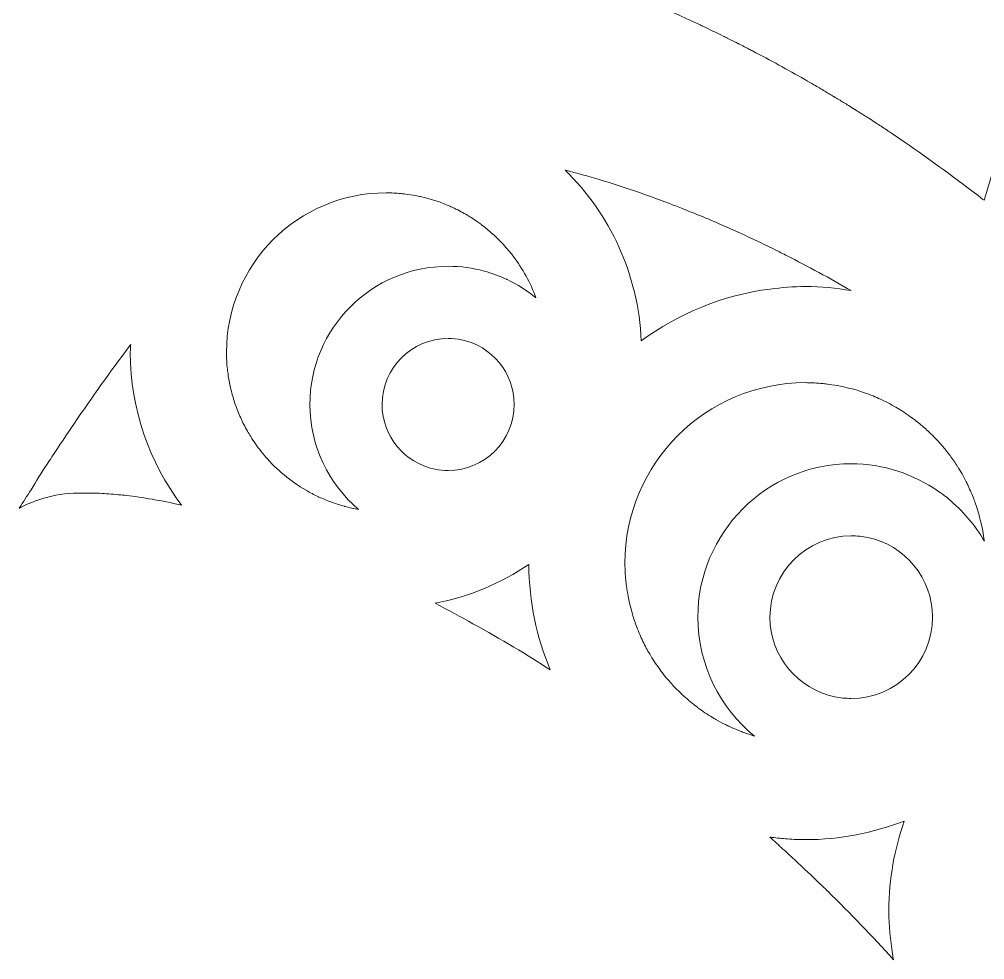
# Model space of a CAD drawing. Header units: millimetres. Extents: x -416 to 1516, y -417 to 43.
# Drawn here: x 893.81 to 913.89, y -234.23 to -214.67 of the extents above; entities that cross this region are included whole.
import ezdxf

# ---------------------------------------------------------------- set-up
doc = ezdxf.new("R2010")
doc.units = ezdxf.units.MM
doc.header["$MEASUREMENT"] = 0
doc.layers.add('Layer 2', color=7, linetype='Continuous')

msp = doc.modelspace()

# ---------------------------------------------------------------- linework, layer by layer
at = {"layer": 'Layer 2', "lineweight": 0}
for points, knots in [([(913.873, -218.431), (913.866, -218.426), (913.858, -218.42), (913.85, -218.414), (913.309, -217.998), (912.762, -217.598), (912.212, -217.216), (912.205, -217.212), (912.197, -217.207), (912.19, -217.202), (912.112, -217.148), (912.029, -217.092), (911.948, -217.037), (911.918, -217.017), (911.889, -216.997), (911.858, -216.977), (911.854, -216.974), (911.848, -216.97), (911.844, -216.967), (911.771, -216.919), (911.696, -216.87), (911.62, -216.821), (911.613, -216.816), (911.605, -216.811), (911.598, -216.806), (911.553, -216.777), (911.508, -216.747), (911.462, -216.718), (911.449, -216.709), (911.434, -216.7), (911.421, -216.692), (911.348, -216.645), (911.274, -216.598), (911.199, -216.551), (911.194, -216.548), (911.19, -216.546), (911.185, -216.543), (911.141, -216.515), (911.097, -216.488), (911.052, -216.46), (911.019, -216.44), (910.985, -216.419), (910.952, -216.399), (910.885, -216.358), (910.819, -216.317), (910.751, -216.276), (910.749, -216.275), (910.747, -216.273), (910.744, -216.272), (910.713, -216.253), (910.681, -216.234), (910.649, -216.215), (910.634, -216.206), (910.618, -216.197), (910.603, -216.188), (910.589, -216.18), (910.575, -216.171), (910.56, -216.163), (910.485, -216.118), (910.411, -216.074), (910.334, -216.03), (910.277, -215.996), (910.218, -215.963), (910.16, -215.93), (910.158, -215.928), (910.155, -215.927), (910.153, -215.925), (910.149, -215.923), (910.146, -215.921), (910.142, -215.919), (909.792, -215.719), (909.429, -215.521), (909.056, -215.326), (909.043, -215.319), (909.03, -215.312), (909.016, -215.305), (908.988, -215.29), (908.959, -215.275), (908.93, -215.26), (908.88, -215.234), (908.829, -215.209), (908.778, -215.183), (908.752, -215.17), (908.726, -215.157), (908.701, -215.144), (908.644, -215.115), (908.587, -215.086), (908.53, -215.058), (908.529, -215.057), (908.528, -215.057), (908.527, -215.056), (908.501, -215.043), (908.475, -215.03), (908.449, -215.018), (908.306, -214.947), (908.161, -214.877), (908.016, -214.808), (908.013, -214.807), (908.01, -214.805), (908.007, -214.804), (907.996, -214.799), (907.985, -214.793), (907.975, -214.788), (907.973, -214.788), (907.972, -214.787), (907.97, -214.786), (907.223, -214.434), (906.456, -214.116), (905.697, -213.852), (905.661, -213.839), (905.625, -213.825), (905.589, -213.813), (905.582, -213.811), (905.575, -213.808), (905.569, -213.806), (905.427, -213.758), (905.287, -213.712), (905.146, -213.668), (905.129, -213.663), (905.112, -213.656), (905.094, -213.651), (905.094, -213.651), (917.058, -207.853), (917.058, -207.853), (917.058, -207.853), (913.873, -218.431), (913.873, -218.431)], [0, 0, 0, 0, 1, 1, 1, 2, 2, 2, 3, 3, 3, 4, 4, 4, 5, 5, 5, 6, 6, 6, 7, 7, 7, 8, 8, 8, 9, 9, 9, 10, 10, 10, 11, 11, 11, 12, 12, 12, 13, 13, 13, 14, 14, 14, 15, 15, 15, 16, 16, 16, 17, 17, 17, 18, 18, 18, 19, 19, 19, 20, 20, 20, 21, 21, 21, 22, 22, 22, 23, 23, 23, 24, 24, 24, 25, 25, 25, 26, 26, 26, 27, 27, 27, 28, 28, 28, 29, 29, 29, 30, 30, 30, 31, 31, 31, 32, 32, 32, 33, 33, 33, 34, 34, 34, 35, 35, 35, 36, 36, 36, 37, 37, 37, 38, 38, 38, 39, 39, 39, 40, 40, 40, 41, 41, 41, 42, 42, 42, 42]), ([(905.159, -217.804), (905.401, -217.866), (905.643, -217.934), (905.886, -218.007), (906.333, -218.142), (906.782, -218.296), (907.23, -218.464), (907.267, -218.478), (907.305, -218.491), (907.342, -218.505), (907.432, -218.539), (907.521, -218.577), (907.61, -218.612), (907.764, -218.673), (907.918, -218.733), (908.072, -218.797), (908.112, -218.814), (908.151, -218.83), (908.191, -218.847), (908.401, -218.936), (908.611, -219.03), (908.821, -219.126), (908.882, -219.154), (908.944, -219.183), (909.005, -219.212), (909.209, -219.308), (909.413, -219.405), (909.616, -219.507), (909.659, -219.528), (909.701, -219.551), (909.745, -219.573), (909.75, -219.576), (909.755, -219.579), (909.761, -219.581), (910.213, -219.811), (910.664, -220.054), (911.111, -220.313), (910.8, -220.261), (910.482, -220.227), (910.157, -220.227), (909.908, -220.227), (909.664, -220.248), (909.424, -220.279), (908.43, -220.408), (907.514, -220.789), (906.744, -221.359), (906.682, -219.97), (906.09, -218.717), (905.159, -217.804)], [0, 0, 0, 0, 1, 1, 1, 2, 2, 2, 3, 3, 3, 4, 4, 4, 5, 5, 5, 6, 6, 6, 7, 7, 7, 8, 8, 8, 9, 9, 9, 10, 10, 10, 11, 11, 11, 12, 12, 12, 13, 13, 13, 14, 14, 14, 15, 15, 15, 16, 16, 16, 16]), ([(900.864, -224.865), (900.77, -224.849), (900.678, -224.828), (900.588, -224.804), (900.581, -224.802), (900.575, -224.801), (900.569, -224.799), (900.481, -224.775), (900.395, -224.748), (900.311, -224.717), (900.302, -224.714), (900.294, -224.711), (900.286, -224.708), (900.202, -224.677), (900.12, -224.643), (900.04, -224.606), (900.032, -224.603), (900.025, -224.599), (900.018, -224.595), (899.936, -224.557), (899.857, -224.516), (899.779, -224.471), (899.776, -224.469), (899.774, -224.467), (899.771, -224.466), (899.45, -224.279), (899.163, -224.039), (898.921, -223.76), (898.915, -223.753), (898.909, -223.747), (898.904, -223.74), (898.86, -223.688), (898.819, -223.634), (898.778, -223.58), (898.758, -223.552), (898.737, -223.526), (898.717, -223.498), (898.683, -223.449), (898.652, -223.399), (898.62, -223.349), (898.597, -223.312), (898.574, -223.276), (898.553, -223.238), (898.526, -223.191), (898.501, -223.143), (898.476, -223.094), (898.454, -223.05), (898.432, -223.007), (898.412, -222.962), (898.391, -222.915), (898.371, -222.868), (898.352, -222.82), (898.332, -222.771), (898.314, -222.721), (898.297, -222.671), (898.281, -222.625), (898.265, -222.579), (898.252, -222.532), (898.236, -222.477), (898.222, -222.421), (898.209, -222.365), (898.198, -222.32), (898.187, -222.276), (898.178, -222.23), (898.165, -222.167), (898.157, -222.102), (898.148, -222.038), (898.143, -221.998), (898.136, -221.958), (898.132, -221.918), (898.123, -221.824), (898.118, -221.729), (898.117, -221.634), (898.117, -221.622), (898.116, -221.61), (898.116, -221.598), (898.116, -219.767), (899.605, -218.277), (901.436, -218.277), (901.54, -218.277), (901.642, -218.284), (901.744, -218.293), (901.776, -218.296), (901.807, -218.301), (901.839, -218.304), (901.909, -218.313), (901.979, -218.323), (902.047, -218.336), (902.067, -218.34), (902.086, -218.344), (902.105, -218.348), (902.121, -218.351), (902.136, -218.354), (902.152, -218.357), (902.22, -218.372), (902.287, -218.39), (902.353, -218.409), (902.383, -218.418), (902.414, -218.425), (902.444, -218.435), (902.533, -218.463), (902.621, -218.496), (902.707, -218.531), (902.742, -218.546), (902.776, -218.563), (902.81, -218.579), (902.862, -218.603), (902.914, -218.627), (902.965, -218.653), (903.007, -218.676), (903.05, -218.7), (903.091, -218.724), (903.13, -218.746), (903.168, -218.769), (903.206, -218.793), (903.251, -218.822), (903.296, -218.851), (903.34, -218.882), (903.366, -218.9), (903.392, -218.921), (903.418, -218.94), (903.419, -218.941), (903.42, -218.941), (903.42, -218.942), (903.5, -219.002), (903.577, -219.066), (903.652, -219.133), (903.66, -219.14), (903.667, -219.147), (903.675, -219.154), (903.749, -219.222), (903.821, -219.293), (903.889, -219.368), (903.89, -219.369), (903.891, -219.37), (903.892, -219.371), (903.902, -219.382), (903.912, -219.393), (903.922, -219.405), (903.972, -219.461), (904.02, -219.519), (904.066, -219.578), (904.07, -219.584), (904.075, -219.59), (904.079, -219.596), (904.079, -219.597), (904.08, -219.598), (904.08, -219.598), (904.277, -219.858), (904.437, -220.148), (904.551, -220.459), (904.551, -220.46), (904.552, -220.462), (904.552, -220.463), (904.369, -220.312), (904.167, -220.184), (903.951, -220.081), (903.947, -220.079), (903.943, -220.077), (903.939, -220.075), (903.791, -220.006), (903.637, -219.949), (903.477, -219.906), (903.238, -219.841), (902.986, -219.806), (902.726, -219.806), (901.141, -219.806), (899.852, -221.095), (899.852, -222.68), (899.852, -223.555), (900.246, -224.338), (900.864, -224.865)], [0, 0, 0, 0, 1, 1, 1, 2, 2, 2, 3, 3, 3, 4, 4, 4, 5, 5, 5, 6, 6, 6, 7, 7, 7, 8, 8, 8, 9, 9, 9, 10, 10, 10, 11, 11, 11, 12, 12, 12, 13, 13, 13, 14, 14, 14, 15, 15, 15, 16, 16, 16, 17, 17, 17, 18, 18, 18, 19, 19, 19, 20, 20, 20, 21, 21, 21, 22, 22, 22, 23, 23, 23, 24, 24, 24, 25, 25, 25, 26, 26, 26, 27, 27, 27, 28, 28, 28, 29, 29, 29, 30, 30, 30, 31, 31, 31, 32, 32, 32, 33, 33, 33, 34, 34, 34, 35, 35, 35, 36, 36, 36, 37, 37, 37, 38, 38, 38, 39, 39, 39, 40, 40, 40, 41, 41, 41, 42, 42, 42, 43, 43, 43, 44, 44, 44, 45, 45, 45, 46, 46, 46, 47, 47, 47, 48, 48, 48, 49, 49, 49, 50, 50, 50, 51, 51, 51, 52, 52, 52, 53, 53, 53, 54, 54, 54, 55, 55, 55, 56, 56, 56, 57, 57, 57, 57]), ([(897.178, -224.773), (897.17, -224.772), (897.163, -224.771), (897.156, -224.769), (896.965, -224.726), (896.777, -224.688), (896.591, -224.656), (896.584, -224.654), (896.576, -224.653), (896.569, -224.652), (896.569, -224.652), (896.569, -224.652), (896.569, -224.652), (896.569, -224.652), (896.569, -224.652), (896.568, -224.652), (896.568, -224.652), (896.568, -224.652), (896.568, -224.652), (896.386, -224.621), (896.206, -224.593), (896.03, -224.573), (895.979, -224.567), (895.93, -224.565), (895.879, -224.56), (895.879, -224.56), (895.879, -224.56), (895.879, -224.56), (895.875, -224.56), (895.872, -224.559), (895.868, -224.559), (895.868, -224.559), (895.868, -224.559), (895.868, -224.559), (895.868, -224.559), (895.868, -224.559), (895.868, -224.559), (895.737, -224.547), (895.605, -224.533), (895.477, -224.527), (895.385, -224.523), (895.298, -224.527), (895.208, -224.526), (895.208, -224.526), (895.207, -224.526), (895.207, -224.526), (895.116, -224.525), (895.022, -224.521), (894.934, -224.525), (894.934, -224.525), (894.933, -224.525), (894.933, -224.525), (894.933, -224.525), (894.932, -224.525), (894.932, -224.525), (894.678, -224.535), (894.449, -224.583), (894.237, -224.655), (894.206, -224.665), (894.175, -224.676), (894.146, -224.687), (894.029, -224.731), (893.915, -224.781), (893.809, -224.84), (893.808, -224.84), (893.808, -224.84), (893.808, -224.84), (893.887, -224.71), (893.97, -224.583), (894.051, -224.454), (894.162, -224.277), (894.271, -224.1), (894.384, -223.925), (894.418, -223.873), (894.453, -223.822), (894.487, -223.771), (894.64, -223.536), (894.795, -223.303), (894.952, -223.072), (895.32, -222.532), (895.7, -222.001), (896.09, -221.477), (896.093, -221.473), (896.096, -221.469), (896.099, -221.465), (896.107, -221.454), (896.116, -221.442), (896.124, -221.43), (896.122, -221.486), (896.116, -221.54), (896.116, -221.596), (896.116, -221.597), (896.116, -221.597), (896.116, -221.598), (896.116, -221.598), (896.116, -221.598), (896.116, -221.598), (896.116, -222.789), (896.514, -223.886), (897.178, -224.773)], [0, 0, 0, 0, 1, 1, 1, 2, 2, 2, 3, 3, 3, 4, 4, 4, 5, 5, 5, 6, 6, 6, 7, 7, 7, 8, 8, 8, 9, 9, 9, 10, 10, 10, 11, 11, 11, 12, 12, 12, 13, 13, 13, 14, 14, 14, 15, 15, 15, 16, 16, 16, 17, 17, 17, 18, 18, 18, 19, 19, 19, 20, 20, 20, 21, 21, 21, 22, 22, 22, 23, 23, 23, 24, 24, 24, 25, 25, 25, 26, 26, 26, 27, 27, 27, 28, 28, 28, 29, 29, 29, 30, 30, 30, 31, 31, 31, 32, 32, 32, 33, 33, 33, 33]), ([(902.726, -221.306), (902.82, -221.306), (902.913, -221.316), (903.002, -221.334), (903.628, -221.463), (904.1, -222.017), (904.1, -222.68), (904.1, -223.438), (903.483, -224.054), (902.726, -224.054), (902.631, -224.054), (902.539, -224.044), (902.449, -224.026), (901.824, -223.898), (901.352, -223.343), (901.352, -222.68), (901.352, -221.923), (901.968, -221.306), (902.726, -221.306)], [0, 0, 0, 0, 1, 1, 1, 2, 2, 2, 3, 3, 3, 4, 4, 4, 5, 5, 5, 6, 6, 6, 6]), ([(911.111, -223.914), (909.352, -223.914), (907.92, -225.346), (907.92, -227.105), (907.92, -228.103), (908.381, -228.995), (909.101, -229.58), (909.023, -229.557), (908.946, -229.53), (908.87, -229.502), (908.843, -229.492), (908.816, -229.483), (908.789, -229.473), (908.776, -229.467), (908.763, -229.461), (908.75, -229.456), (908.693, -229.432), (908.636, -229.408), (908.58, -229.382), (908.551, -229.369), (908.522, -229.354), (908.493, -229.34), (908.425, -229.307), (908.359, -229.272), (908.294, -229.235), (908.268, -229.22), (908.243, -229.204), (908.218, -229.189), (908.117, -229.127), (908.018, -229.06), (907.923, -228.99), (907.917, -228.985), (907.91, -228.98), (907.903, -228.974), (907.809, -228.903), (907.718, -228.829), (907.631, -228.749), (907.604, -228.724), (907.576, -228.701), (907.55, -228.675), (907.504, -228.631), (907.46, -228.584), (907.417, -228.538), (907.385, -228.503), (907.353, -228.469), (907.322, -228.433), (907.283, -228.388), (907.245, -228.342), (907.208, -228.295), (907.175, -228.254), (907.144, -228.212), (907.113, -228.169), (907.081, -228.124), (907.048, -228.078), (907.017, -228.032), (906.982, -227.979), (906.95, -227.924), (906.918, -227.869), (906.895, -227.83), (906.87, -227.791), (906.848, -227.75), (906.798, -227.657), (906.752, -227.561), (906.71, -227.464), (906.693, -227.426), (906.68, -227.386), (906.665, -227.348), (906.638, -227.281), (906.613, -227.214), (906.59, -227.146), (906.576, -227.102), (906.564, -227.058), (906.551, -227.013), (906.532, -226.946), (906.514, -226.879), (906.499, -226.811), (906.489, -226.766), (906.479, -226.722), (906.47, -226.676), (906.457, -226.603), (906.446, -226.528), (906.436, -226.453), (906.431, -226.413), (906.425, -226.373), (906.421, -226.332), (906.411, -226.223), (906.405, -226.113), (906.404, -226.002), (906.404, -225.995), (906.403, -225.988), (906.403, -225.981), (906.403, -223.911), (908.087, -222.227), (910.157, -222.227), (910.281, -222.227), (910.405, -222.234), (910.526, -222.246), (910.546, -222.248), (910.564, -222.252), (910.583, -222.254), (910.605, -222.257), (910.626, -222.26), (910.647, -222.263), (910.727, -222.273), (910.807, -222.284), (910.885, -222.299), (910.934, -222.309), (910.981, -222.322), (911.028, -222.333), (911.097, -222.35), (911.165, -222.366), (911.232, -222.386), (911.283, -222.401), (911.333, -222.42), (911.384, -222.437), (911.444, -222.458), (911.505, -222.479), (911.564, -222.503), (911.616, -222.525), (911.667, -222.548), (911.718, -222.572), (911.773, -222.597), (911.826, -222.622), (911.879, -222.649), (911.932, -222.677), (911.984, -222.706), (912.035, -222.736), (912.083, -222.764), (912.13, -222.792), (912.177, -222.822), (912.229, -222.856), (912.281, -222.891), (912.332, -222.928), (912.374, -222.957), (912.414, -222.988), (912.454, -223.019), (912.492, -223.049), (912.529, -223.079), (912.566, -223.11), (912.58, -223.122), (912.595, -223.133), (912.609, -223.145), (912.643, -223.175), (912.677, -223.206), (912.71, -223.237), (912.749, -223.274), (912.788, -223.312), (912.826, -223.351), (912.838, -223.363), (912.851, -223.374), (912.863, -223.387), (912.89, -223.415), (912.915, -223.444), (912.941, -223.473), (912.994, -223.531), (913.045, -223.589), (913.094, -223.651), (913.112, -223.673), (913.128, -223.696), (913.145, -223.719), (913.198, -223.789), (913.25, -223.86), (913.299, -223.933), (913.305, -223.942), (913.31, -223.952), (913.315, -223.961), (913.316, -223.962), (913.317, -223.963), (913.317, -223.964), (913.385, -224.07), (913.446, -224.18), (913.503, -224.293), (913.517, -224.32), (913.529, -224.347), (913.542, -224.375), (913.584, -224.463), (913.623, -224.553), (913.658, -224.646), (913.671, -224.68), (913.684, -224.715), (913.697, -224.75), (913.728, -224.841), (913.756, -224.934), (913.781, -225.028), (913.79, -225.062), (913.8, -225.095), (913.808, -225.129), (913.837, -225.253), (913.86, -225.379), (913.877, -225.507), (913.877, -225.512), (913.879, -225.517), (913.879, -225.522), (913.879, -225.523), (913.88, -225.524), (913.88, -225.525), (913.686, -225.186), (913.429, -224.89), (913.13, -224.643), (913.111, -224.627), (913.094, -224.608), (913.074, -224.593), (913.026, -224.555), (912.973, -224.524), (912.923, -224.489), (912.408, -224.13), (911.786, -223.914), (911.111, -223.914)], [0, 0, 0, 0, 1, 1, 1, 2, 2, 2, 3, 3, 3, 4, 4, 4, 5, 5, 5, 6, 6, 6, 7, 7, 7, 8, 8, 8, 9, 9, 9, 10, 10, 10, 11, 11, 11, 12, 12, 12, 13, 13, 13, 14, 14, 14, 15, 15, 15, 16, 16, 16, 17, 17, 17, 18, 18, 18, 19, 19, 19, 20, 20, 20, 21, 21, 21, 22, 22, 22, 23, 23, 23, 24, 24, 24, 25, 25, 25, 26, 26, 26, 27, 27, 27, 28, 28, 28, 29, 29, 29, 30, 30, 30, 31, 31, 31, 32, 32, 32, 33, 33, 33, 34, 34, 34, 35, 35, 35, 36, 36, 36, 37, 37, 37, 38, 38, 38, 39, 39, 39, 40, 40, 40, 41, 41, 41, 42, 42, 42, 43, 43, 43, 44, 44, 44, 45, 45, 45, 46, 46, 46, 47, 47, 47, 48, 48, 48, 49, 49, 49, 50, 50, 50, 51, 51, 51, 52, 52, 52, 53, 53, 53, 54, 54, 54, 55, 55, 55, 56, 56, 56, 57, 57, 57, 58, 58, 58, 59, 59, 59, 60, 60, 60, 61, 61, 61, 62, 62, 62, 63, 63, 63, 64, 64, 64, 65, 65, 65, 66, 66, 66, 67, 67, 67, 68, 68, 68, 69, 69, 69, 69]), ([(911.111, -228.796), (910.995, -228.796), (910.881, -228.784), (910.771, -228.762), (910.001, -228.604), (909.42, -227.921), (909.42, -227.105), (909.42, -226.173), (910.179, -225.414), (911.111, -225.414), (911.228, -225.414), (911.342, -225.426), (911.452, -225.448), (912.221, -225.606), (912.802, -226.289), (912.802, -227.105), (912.802, -228.038), (912.044, -228.796), (911.111, -228.796)], [0, 0, 0, 0, 1, 1, 1, 2, 2, 2, 3, 3, 3, 4, 4, 4, 5, 5, 5, 6, 6, 6, 6]), ([(904.405, -226.01), (904.409, -226.786), (904.566, -227.525), (904.85, -228.2), (904.379, -227.894), (903.834, -227.568), (903.243, -227.241), (902.989, -227.099), (902.728, -226.958), (902.457, -226.817), (903.166, -226.679), (903.826, -226.401), (904.405, -226.01)], [0, 0, 0, 0, 1, 1, 1, 2, 2, 2, 3, 3, 3, 4, 4, 4, 4]), ([(911.892, -233.227), (911.893, -233.528), (911.924, -233.822), (911.97, -234.111), (911.976, -234.151), (911.98, -234.192), (911.987, -234.231), (911.549, -233.743), (911.092, -233.27), (910.621, -232.808), (910.621, -232.808), (910.615, -232.802), (910.615, -232.802), (910.613, -232.8), (910.611, -232.798), (910.609, -232.796), (910.59, -232.777), (910.569, -232.758), (910.55, -232.739), (910.4, -232.593), (910.249, -232.449), (910.096, -232.306), (910.095, -232.305), (910.094, -232.304), (910.094, -232.303), (910.09, -232.3), (910.087, -232.297), (910.084, -232.294), (910.001, -232.216), (909.918, -232.139), (909.835, -232.063), (909.835, -232.063), (909.834, -232.062), (909.834, -232.062), (909.815, -232.044), (909.796, -232.027), (909.778, -232.01), (909.748, -231.982), (909.718, -231.956), (909.688, -231.929), (909.598, -231.846), (909.509, -231.762), (909.417, -231.681), (909.423, -231.681), (909.428, -231.682), (909.434, -231.682), (909.444, -231.684), (909.454, -231.684), (909.464, -231.686), (909.57, -231.699), (909.676, -231.711), (909.783, -231.719), (909.783, -231.719), (909.783, -231.719), (909.784, -231.719), (909.907, -231.728), (910.031, -231.734), (910.157, -231.734), (910.157, -231.734), (910.157, -231.734), (910.157, -231.734), (910.157, -231.734), (910.157, -231.734), (910.157, -231.734), (910.881, -231.734), (911.572, -231.594), (912.21, -231.348), (912.01, -231.929), (911.896, -232.55), (911.893, -233.197), (911.893, -233.205), (911.892, -233.212), (911.892, -233.22), (911.892, -233.22), (911.892, -233.22), (911.892, -233.22), (911.892, -233.222), (911.892, -233.224), (911.892, -233.227)], [0, 0, 0, 0, 1, 1, 1, 2, 2, 2, 3, 3, 3, 4, 4, 4, 5, 5, 5, 6, 6, 6, 7, 7, 7, 8, 8, 8, 9, 9, 9, 10, 10, 10, 11, 11, 11, 12, 12, 12, 13, 13, 13, 14, 14, 14, 15, 15, 15, 16, 16, 16, 17, 17, 17, 18, 18, 18, 19, 19, 19, 20, 20, 20, 21, 21, 21, 22, 22, 22, 23, 23, 23, 24, 24, 24, 25, 25, 25, 26, 26, 26, 26])]:
    msp.add_open_spline(points, degree=3, knots=knots, dxfattribs=at)

doc.saveas('drawing.dxf')
